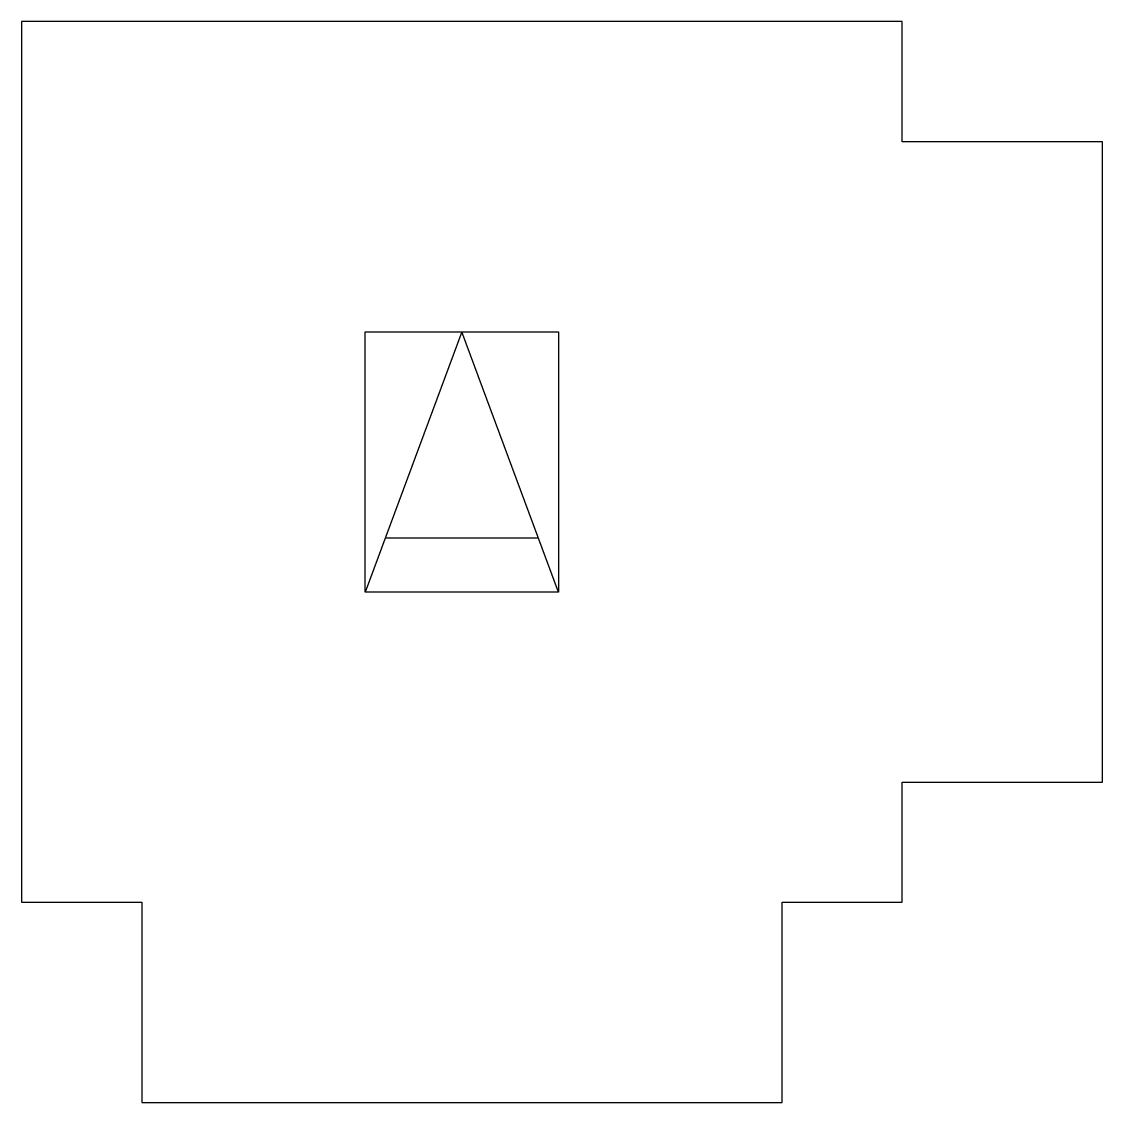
# Model space of a CAD drawing. Header units: millimetres. Extents: x 0 to 16.2, y -3 to 13.2.
import ezdxf

# ---------------------------------------------------------------- set-up
doc = ezdxf.new("R2010")
doc.units = ezdxf.units.MM
doc.layers.get('0').update_dxf_attribs({"linetype": 'CONTINUOUS'})

msp = doc.modelspace()

# ---------------------------------------------------------------- linework, layer by layer
for p, q in [((5.452, 5.461), (7.748, 5.461)), ((8.05, 4.65), (5.15, 4.65))]:
    msp.add_line(p, q)
for points in [[(0, 13.2), (0, 0), (1.8, 0), (1.8, -3), (11.4, -3), (11.4, 0), (13.2, 0), (13.2, 1.8), (16.2, 1.8), (16.2, 11.4), (13.2, 11.4), (13.2, 13.2)], [(5.15, 8.55), (8.05, 8.55), (8.05, 4.65), (6.6, 8.55), (5.15, 4.65)]]:
    msp.add_lwpolyline(points, close=True)

doc.saveas('drawing.dxf')
